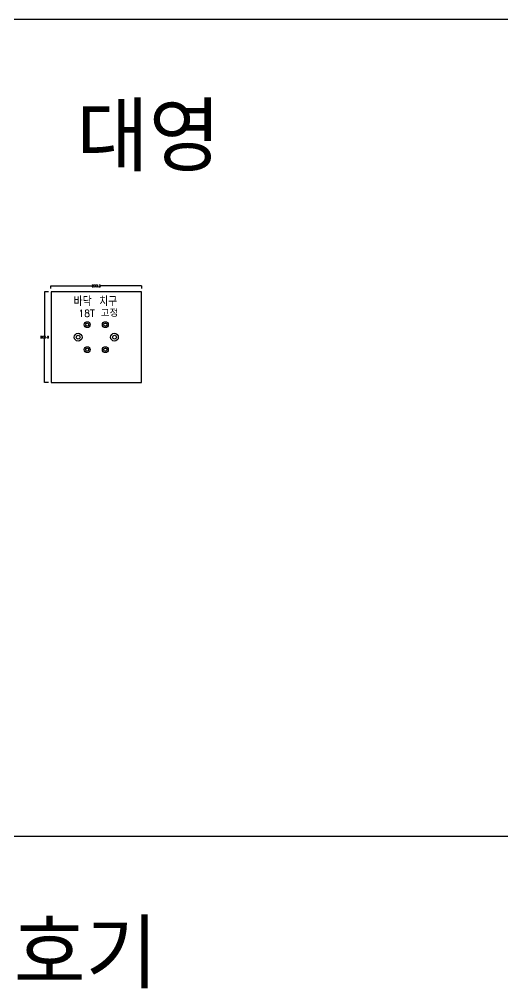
# Model space of a CAD drawing. Header units: millimetres. Extents: x -25 to 19775, y 172 to 9172.
# Drawn here: x 1956 to 3021, y 7037 to 9172 of the extents above; entities that cross this region are included whole.
import ezdxf

# ---------------------------------------------------------------- set-up
doc = ezdxf.new("R2010")
doc.units = ezdxf.units.MM
for name, color, linetype in [('TEXT', 7, 'Continuous'), ('볼트 구멍', 7, 'Continuous'), ('치구', 7, 'Continuous'), ('치수', 7, 'Continuous')]:
    doc.layers.add(name, color=color, linetype=linetype)
doc.styles.get("Standard").update_dxf_attribs({"font": 'txt.shx', "bigfont": 'whgtxt.shx'})
doc.dimstyles.get("Standard").update_dxf_attribs({"dimtxt": 7, "dimasz": 0.18, "dimexe": 0.18, "dimexo": 0.0625, "dimgap": 0.09, "dimtad": 0, "dimtih": 1, "dimtoh": 1, "dimdec": 1, "dimzin": 0, "dimdsep": 46, "dimtxsty": 'Standard', "dimcen": 0.09, "dimadec": 0, "dimazin": 0, "dimtfac": 1, "dimtdec": 1, "dimtofl": 0, "dimtmove": 0, "dimatfit": 3, "dimfxl": 0, "dimtolj": 1, "dimtzin": 0, "dimarcsym": 0})

# ---------------------------------------------------------------- blocks, each defined once
blk = doc.blocks.new('*D133')
at = {"layer": 'Defpoints', "color": 0}
for p in [(2020.3, 8571.8), (2011.4, 8371.8), (2020.3, 8371.8)]:
    blk.add_point(p, dxfattribs=at)
at = {"layer": '치수', "color": 0, "lineweight": -2}
for p, q in [((2020.3, 8571.8), (2011.2, 8571.8)), ((2011.4, 8571.6), (2011.4, 8474.4)), ((2011.4, 8372), (2011.4, 8469.2)), ((2020.3, 8371.8), (2011.2, 8371.8))]:
    blk.add_line(p, q, dxfattribs=at)
at = {"layer": '치수', "color": 0}
for points in [[(2011.4, 8571.6), (2011.4, 8571.6), (2011.4, 8571.8)], [(2011.4, 8372), (2011.4, 8372), (2011.4, 8371.8)]]:
    blk.add_solid(points, dxfattribs=at)
at = {"layer": '치수', "color": 0, "insert": (2011.4, 8471.8), "char_height": 5, "attachment_point": 5}
blk.add_mtext('\\A1;200.0', dxfattribs=at)
blk = doc.blocks.new('*D134')
at = {"layer": 'Defpoints', "color": 0}
for p in [(2225.5, 8584.8), (2025.5, 8578.9), (2225.5, 8578.9)]:
    blk.add_point(p, dxfattribs=at)
at = {"layer": '치수', "color": 0, "lineweight": -2}
for p, q in [((2025.5, 8579), (2025.5, 8585)), ((2025.6, 8584.8), (2116.6, 8584.8)), ((2225.3, 8584.8), (2134.3, 8584.8)), ((2225.5, 8579), (2225.5, 8585))]:
    blk.add_line(p, q, dxfattribs=at)
at = {"layer": '치수', "color": 0}
for points in [[(2025.6, 8584.8), (2025.6, 8584.8), (2025.5, 8584.8)], [(2225.3, 8584.8), (2225.3, 8584.8), (2225.5, 8584.8)]]:
    blk.add_solid(points, dxfattribs=at)
at = {"layer": '치수', "color": 0, "insert": (2125.5, 8584.8), "char_height": 5, "attachment_point": 5}
blk.add_mtext('\\A1;200.0', dxfattribs=at)

msp = doc.modelspace()

# ---------------------------------------------------------------- linework, layer by layer
at = {"layer": 'TEXT', "color": 6}
for p, q in [((19775.462, 9171.825), (-24.538, 9171.825)), ((19775.462, 7371.825), (-24.538, 7371.825))]:
    msp.add_line(p, q, dxfattribs=at)
at = {"layer": '볼트 구멍', "color": 6}
for centre, radius in [((2105.462, 8499.325), 6.5), ((2145.462, 8499.325), 6.5), ((2085.462, 8471.825), 8.5), ((2165.462, 8471.825), 8.5), ((2105.462, 8444.325), 6.5), ((2145.462, 8444.325), 6.5)]:
    msp.add_circle(centre, radius, dxfattribs=at)
at = {"layer": '볼트 구멍', "color": 3}
for centre, radius in [((2105.462, 8499.325), 3.25), ((2145.462, 8499.325), 3.25), ((2085.462, 8471.825), 4.25), ((2165.462, 8471.825), 4.25), ((2105.462, 8444.325), 3.25), ((2145.462, 8444.325), 3.25)]:
    msp.add_circle(centre, radius, dxfattribs=at)
at = {"layer": '치구'}
msp.add_lwpolyline([(2025.712, 8571.575), (2025.712, 8372.075), (2225.212, 8372.075), (2225.212, 8571.575)], close=True, dxfattribs=at)

# ---------------------------------------------------------------- texts
at = {"layer": 'TEXT', "color": 3}
for s, p in [('거산 - 1층 대영', (909.375, 8836.913)), ('송운사 1-2호기', (909.375, 7036.913))]:
    msp.add_text(s, height=150, dxfattribs=at).set_placement(p)
at = {"layer": 'TEXT', "color": 6, "linetype": 'Continuous'}
msp.add_text('바닥 치구', height=18.75, dxfattribs=at).set_placement((2075.543, 8540.417))
at = {"layer": 'TEXT', "color": 6}
msp.add_text('18T 고정', height=15, dxfattribs=at).set_placement((2085.89, 8516.912))

# ---------------------------------------------------------------- dimensions: what is measured, and where the dimension line sits
at = {"layer": '치수', "color": 4}
dim = msp.add_linear_dim(base=(2225.462, 8584.815), p1=(2025.462, 8578.932), p2=(2225.462, 8578.932), dimstyle='Standard', override={"dimtxt": 5}, dxfattribs=at)
dim.commit()
dim.dimension.update_dxf_attribs({"geometry": '*D134', "text_midpoint": (2125.462, 8584.815)})
dim = msp.add_linear_dim(base=(2011.416, 8371.825), p1=(2020.32, 8571.825), p2=(2020.32, 8371.825), angle=90, dimstyle='Standard', override={"dimtxt": 5}, dxfattribs=at)
dim.commit()
dim.dimension.update_dxf_attribs({"geometry": '*D133', "text_midpoint": (2011.416, 8471.825)})

doc.saveas('drawing.dxf')
